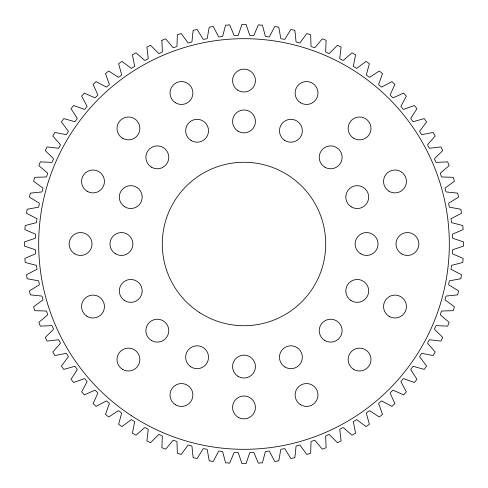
<?xml version="1.0" encoding="UTF-8"?>
<svg xmlns="http://www.w3.org/2000/svg" width="488" height="488" viewBox="0 0 488 488"><rect width="100%" height="100%" fill="white"/><g stroke="black" fill="none" stroke-linecap="round" stroke-linejoin="round"><path stroke-width="0.73" d="M161.87 40.327L162.358 51.173A0.799 0.799 0 0 1 161.943 52.228L159.234 53.412A0.799 0.799 0 0 1 158.179 52.997L150.56 45.262L146.876 47.037L148.175 57.816A0.799 0.799 0 0 1 147.84 58.895L145.229 60.274A0.799 0.799 0 0 1 144.149 59.945L135.969 52.795L132.431 54.845L134.529 65.496A0.799 0.799 0 0 1 134.273 66.6L131.778 68.174A0.799 0.799 0 0 1 130.668 67.923L121.982 61.409L118.602 63.708L121.5 74.176A0.799 0.799 0 0 1 121.323 75.298L118.95 77.049A0.799 0.799 0 0 1 117.828 76.884L108.678 71.034L105.481 73.584L109.153 83.808A0.799 0.799 0 0 1 109.062 84.936L106.823 86.864A0.799 0.799 0 0 1 105.695 86.779L96.136 81.63L93.135 84.412L97.557 94.33A0.799 0.799 0 0 1 97.551 95.465L95.465 97.551A0.799 0.799 0 0 1 94.33 97.557L84.412 93.135L81.63 96.136L86.779 105.695A0.799 0.799 0 0 1 86.864 106.823L84.936 109.062A0.799 0.799 0 0 1 83.808 109.153L73.584 105.481L71.034 108.678L76.884 117.828A0.799 0.799 0 0 1 77.049 118.95L75.298 121.323A0.799 0.799 0 0 1 74.176 121.5L63.708 118.602L61.409 121.982L67.923 130.668A0.799 0.799 0 0 1 68.174 131.778L66.6 134.273A0.799 0.799 0 0 1 65.496 134.529L54.845 132.431L52.795 135.969L59.945 144.149A0.799 0.799 0 0 1 60.274 145.229L58.895 147.84A0.799 0.799 0 0 1 57.816 148.175L47.037 146.876L45.262 150.56L52.997 158.179A0.799 0.799 0 0 1 53.412 159.234L52.228 161.943A0.799 0.799 0 0 1 51.173 162.358L40.327 161.87L38.833 165.676L47.123 172.691A0.799 0.799 0 0 1 47.61 173.716L46.635 176.504A0.799 0.799 0 0 1 45.616 176.998L34.758 177.315L33.556 181.225L42.34 187.606A0.799 0.799 0 0 1 42.907 188.588L42.139 191.442A0.799 0.799 0 0 1 41.163 192.01L30.36 193.138L29.451 197.128L38.692 202.831A0.799 0.799 0 0 1 39.327 203.77L38.778 206.674A0.799 0.799 0 0 1 37.844 207.315L27.157 209.248L26.547 213.293L36.191 218.288A0.799 0.799 0 0 1 36.893 219.179L36.563 222.113A0.799 0.799 0 0 1 35.679 222.821L25.169 225.547L24.864 229.628L34.849 233.892A0.799 0.799 0 0 1 35.618 234.728L35.508 237.674A0.799 0.799 0 0 1 34.678 238.449L24.4 241.956L24.4 246.043L34.678 249.551A0.799 0.799 0 0 1 35.508 250.326L35.618 253.272A0.799 0.799 0 0 1 34.849 254.108L24.864 258.372L25.169 262.452L35.679 265.179A0.799 0.799 0 0 1 36.563 265.887L36.893 268.821A0.799 0.799 0 0 1 36.191 269.712L26.547 274.707L27.157 278.752L37.844 280.685A0.799 0.799 0 0 1 38.778 281.326L39.327 284.229A0.799 0.799 0 0 1 38.692 285.169L29.451 290.872L30.36 294.862L41.163 295.99A0.799 0.799 0 0 1 42.139 296.558L42.907 299.412A0.799 0.799 0 0 1 42.34 300.394L33.556 306.775L34.758 310.685L45.616 311.002A0.799 0.799 0 0 1 46.635 311.496L47.61 314.284A0.799 0.799 0 0 1 47.123 315.309L38.833 322.324L40.327 326.13L51.173 325.642A0.799 0.799 0 0 1 52.228 326.057L53.412 328.766A0.799 0.799 0 0 1 52.997 329.821L45.262 337.44L47.037 341.124L57.816 339.825A0.799 0.799 0 0 1 58.895 340.16L60.274 342.771A0.799 0.799 0 0 1 59.945 343.851L52.795 352.031L54.845 355.569L65.496 353.471A0.799 0.799 0 0 1 66.6 353.727L68.174 356.222A0.799 0.799 0 0 1 67.923 357.332L61.409 366.018L63.708 369.398L74.176 366.5A0.799 0.799 0 0 1 75.298 366.677L77.049 369.05A0.799 0.799 0 0 1 76.884 370.172L71.034 379.322L73.584 382.519L83.808 378.847A0.799 0.799 0 0 1 84.936 378.938L86.864 381.177A0.799 0.799 0 0 1 86.779 382.305L81.63 391.864L84.412 394.865L94.33 390.443A0.799 0.799 0 0 1 95.465 390.449L97.551 392.535A0.799 0.799 0 0 1 97.557 393.67L93.135 403.588L96.136 406.37L105.695 401.221A0.799 0.799 0 0 1 106.823 401.136L109.062 403.064A0.799 0.799 0 0 1 109.153 404.192L105.481 414.416L108.678 416.965L117.828 411.116A0.799 0.799 0 0 1 118.95 410.951L121.323 412.702A0.799 0.799 0 0 1 121.5 413.824L118.602 424.292L121.982 426.591L130.668 420.076A0.799 0.799 0 0 1 131.778 419.826L134.273 421.4A0.799 0.799 0 0 1 134.529 422.504L132.431 433.155L135.969 435.204L144.149 428.055A0.799 0.799 0 0 1 145.229 427.726L147.84 429.105A0.799 0.799 0 0 1 148.175 430.184L146.876 440.963L150.56 442.738L158.179 435.003A0.799 0.799 0 0 1 159.234 434.588L161.943 435.772A0.799 0.799 0 0 1 162.358 436.827L161.87 447.673L165.676 449.167L172.691 440.877A0.799 0.799 0 0 1 173.716 440.389L176.504 441.365A0.799 0.799 0 0 1 176.998 442.384L177.315 453.242L181.225 454.444L187.606 445.66A0.799 0.799 0 0 1 188.588 445.093L191.442 445.861A0.799 0.799 0 0 1 192.01 446.837L193.138 457.64L197.128 458.549L202.831 449.308A0.799 0.799 0 0 1 203.77 448.673L206.674 449.222A0.799 0.799 0 0 1 207.315 450.156L209.248 460.843L213.293 461.453L218.288 451.809A0.799 0.799 0 0 1 219.179 451.107L222.113 451.437A0.799 0.799 0 0 1 222.821 452.321L225.547 462.831L229.628 463.136L233.892 453.151A0.799 0.799 0 0 1 234.728 452.382L237.674 452.492A0.799 0.799 0 0 1 238.449 453.321L241.956 463.6L246.043 463.6L249.551 453.321A0.799 0.799 0 0 1 250.326 452.492L253.272 452.382A0.799 0.799 0 0 1 254.108 453.151L258.372 463.136L262.452 462.831L265.179 452.321A0.799 0.799 0 0 1 265.887 451.437L268.821 451.107A0.799 0.799 0 0 1 269.712 451.809L274.707 461.453L278.752 460.843L280.685 450.156A0.799 0.799 0 0 1 281.326 449.222L284.229 448.673A0.799 0.799 0 0 1 285.169 449.308L290.872 458.549L294.862 457.64L295.99 446.837A0.799 0.799 0 0 1 296.558 445.861L299.412 445.093A0.799 0.799 0 0 1 300.394 445.66L306.775 454.444L310.685 453.242L311.002 442.384A0.799 0.799 0 0 1 311.496 441.365L314.284 440.389A0.799 0.799 0 0 1 315.309 440.877L322.324 449.167L326.13 447.673L325.642 436.827A0.799 0.799 0 0 1 326.057 435.772L328.766 434.588A0.799 0.799 0 0 1 329.821 435.003L337.44 442.738L341.124 440.963L339.825 430.184A0.799 0.799 0 0 1 340.16 429.105L342.771 427.726A0.799 0.799 0 0 1 343.851 428.055L352.031 435.204L355.569 433.155L353.471 422.504A0.799 0.799 0 0 1 353.727 421.4L356.222 419.826A0.799 0.799 0 0 1 357.332 420.076L366.018 426.591L369.398 424.292L366.5 413.824A0.799 0.799 0 0 1 366.677 412.702L369.05 410.951A0.799 0.799 0 0 1 370.172 411.116L379.322 416.965L382.519 414.416L378.847 404.192A0.799 0.799 0 0 1 378.938 403.064L381.177 401.136A0.799 0.799 0 0 1 382.305 401.221L391.864 406.37L394.865 403.588L390.443 393.67A0.799 0.799 0 0 1 390.449 392.535L392.535 390.449A0.799 0.799 0 0 1 393.67 390.443L403.588 394.865L406.37 391.864L401.221 382.305A0.799 0.799 0 0 1 401.136 381.177L403.064 378.938A0.799 0.799 0 0 1 404.192 378.847L414.416 382.519L416.965 379.322L411.116 370.172A0.799 0.799 0 0 1 410.951 369.05L412.702 366.677A0.799 0.799 0 0 1 413.824 366.5L424.292 369.398L426.591 366.018L420.076 357.332A0.799 0.799 0 0 1 419.826 356.222L421.4 353.727A0.799 0.799 0 0 1 422.504 353.471L433.155 355.569L435.204 352.031L428.055 343.851A0.799 0.799 0 0 1 427.726 342.771L429.105 340.16A0.799 0.799 0 0 1 430.184 339.825L440.963 341.124L442.738 337.44L435.003 329.821A0.799 0.799 0 0 1 434.588 328.766L435.772 326.057A0.799 0.799 0 0 1 436.827 325.642L447.673 326.13L449.167 322.324L440.877 315.309A0.799 0.799 0 0 1 440.389 314.284L441.365 311.496A0.799 0.799 0 0 1 442.384 311.002L453.242 310.685L454.444 306.775L445.66 300.394A0.799 0.799 0 0 1 445.093 299.412L445.861 296.558A0.799 0.799 0 0 1 446.837 295.99L457.64 294.862L458.549 290.872L449.308 285.169A0.799 0.799 0 0 1 448.673 284.229L449.222 281.326A0.799 0.799 0 0 1 450.156 280.685L460.843 278.752L461.453 274.707L451.809 269.712A0.799 0.799 0 0 1 451.107 268.821L451.437 265.887A0.799 0.799 0 0 1 452.321 265.179L462.831 262.452L463.136 258.372L453.151 254.108A0.799 0.799 0 0 1 452.382 253.272L452.492 250.326A0.799 0.799 0 0 1 453.321 249.551L463.6 246.043L463.6 241.956L453.321 238.449A0.799 0.799 0 0 1 452.492 237.674L452.382 234.728A0.799 0.799 0 0 1 453.151 233.892L463.136 229.628L462.831 225.547L452.321 222.821A0.799 0.799 0 0 1 451.437 222.113L451.107 219.179A0.799 0.799 0 0 1 451.809 218.288L461.453 213.293L460.843 209.248L450.156 207.315A0.799 0.799 0 0 1 449.222 206.674L448.673 203.77A0.799 0.799 0 0 1 449.308 202.831L458.549 197.128L457.64 193.138L446.837 192.01A0.799 0.799 0 0 1 445.861 191.442L445.093 188.588A0.799 0.799 0 0 1 445.66 187.606L454.444 181.225L453.242 177.315L442.384 176.998A0.799 0.799 0 0 1 441.365 176.504L440.389 173.716A0.799 0.799 0 0 1 440.877 172.691L449.167 165.676L447.673 161.87L436.827 162.358A0.799 0.799 0 0 1 435.772 161.943L434.588 159.234A0.799 0.799 0 0 1 435.003 158.179L442.738 150.56L440.963 146.876L430.184 148.175A0.799 0.799 0 0 1 429.105 147.84L427.726 145.229A0.799 0.799 0 0 1 428.055 144.149L435.204 135.969L433.155 132.431L422.504 134.529A0.799 0.799 0 0 1 421.4 134.273L419.826 131.778A0.799 0.799 0 0 1 420.076 130.668L426.591 121.982L424.292 118.602L413.824 121.5A0.799 0.799 0 0 1 412.702 121.323L410.951 118.95A0.799 0.799 0 0 1 411.116 117.828L416.965 108.678L414.416 105.481L404.192 109.153A0.799 0.799 0 0 1 403.064 109.062L401.136 106.823A0.799 0.799 0 0 1 401.221 105.695L406.37 96.136L403.588 93.135L393.67 97.557A0.799 0.799 0 0 1 392.535 97.551L390.449 95.465A0.799 0.799 0 0 1 390.443 94.33L394.865 84.412L391.864 81.63L382.305 86.779A0.799 0.799 0 0 1 381.177 86.864L378.938 84.936A0.799 0.799 0 0 1 378.847 83.808L382.519 73.584L379.322 71.034L370.172 76.884A0.799 0.799 0 0 1 369.05 77.049L366.677 75.298A0.799 0.799 0 0 1 366.5 74.176L369.398 63.708L366.018 61.409L357.332 67.923A0.799 0.799 0 0 1 356.222 68.174L353.727 66.6A0.799 0.799 0 0 1 353.471 65.496L355.569 54.845L352.031 52.795L343.851 59.945A0.799 0.799 0 0 1 342.771 60.274L340.16 58.895A0.799 0.799 0 0 1 339.825 57.816L341.124 47.037L337.44 45.262L329.821 52.997A0.799 0.799 0 0 1 328.766 53.412L326.057 52.228A0.799 0.799 0 0 1 325.642 51.173L326.13 40.327L322.324 38.833L315.309 47.123A0.799 0.799 0 0 1 314.284 47.61L311.496 46.635A0.799 0.799 0 0 1 311.002 45.616L310.685 34.758L306.775 33.556L300.394 42.34A0.799 0.799 0 0 1 299.412 42.907L296.558 42.139A0.799 0.799 0 0 1 295.99 41.163L294.862 30.36L290.872 29.451L285.169 38.692A0.799 0.799 0 0 1 284.229 39.327L281.326 38.778A0.799 0.799 0 0 1 280.685 37.844L278.752 27.157L274.707 26.547L269.712 36.191A0.799 0.799 0 0 1 268.821 36.893L265.887 36.563A0.799 0.799 0 0 1 265.179 35.679L262.452 25.169L258.372 24.864L254.108 34.849A0.799 0.799 0 0 1 253.272 35.618L250.326 35.508A0.799 0.799 0 0 1 249.551 34.678L246.043 24.4L241.956 24.4L238.449 34.678A0.799 0.799 0 0 1 237.674 35.508L234.728 35.618A0.799 0.799 0 0 1 233.892 34.849L229.628 24.864L225.547 25.169L222.821 35.679A0.799 0.799 0 0 1 222.113 36.563L219.179 36.893A0.799 0.799 0 0 1 218.288 36.191L213.293 26.547L209.248 27.157L207.315 37.844A0.799 0.799 0 0 1 206.674 38.778L203.77 39.327A0.799 0.799 0 0 1 202.831 38.692L197.128 29.451L193.138 30.36L192.01 41.163A0.799 0.799 0 0 1 191.442 42.139L188.588 42.907A0.799 0.799 0 0 1 187.606 42.34L181.225 33.556L177.315 34.758L176.998 45.616A0.799 0.799 0 0 1 176.504 46.635L173.716 47.61A0.799 0.799 0 0 1 172.691 47.123L165.676 38.833L161.87 40.327M350.951 300.462A11.438 11.438 0 0 0 368.666 291.574A11.438 11.438 0 0 0 352.11 280.679A11.438 11.438 0 0 0 350.951 300.462M389.113 316.358A11.438 11.438 0 0 0 406.431 306.72A11.438 11.438 0 0 0 389.424 296.545A11.438 11.438 0 0 0 389.113 316.358M324.837 340.514A11.438 11.438 0 0 0 342.112 330.803A11.438 11.438 0 0 0 325.063 320.701A11.438 11.438 0 0 0 324.837 340.514M353.532 369.288A11.438 11.438 0 0 0 370.996 359.924A11.438 11.438 0 0 0 354.154 349.481A11.438 11.438 0 0 0 353.532 369.288M284.919 366.994A11.438 11.438 0 0 0 302.34 357.551A11.438 11.438 0 0 0 285.456 347.181A11.438 11.438 0 0 0 284.919 366.994M300.364 404.619A11.438 11.438 0 0 0 317.969 395.53A11.438 11.438 0 0 0 301.297 384.825A11.438 11.438 0 0 0 300.364 404.619M237.863 376.224A11.438 11.438 0 0 0 255.431 367.061A11.438 11.438 0 0 0 238.711 356.429A11.438 11.438 0 0 0 237.863 376.224M238.278 417.338A11.438 11.438 0 0 0 255.438 407.431A11.438 11.438 0 0 0 238.278 397.525A11.438 11.438 0 0 0 238.278 417.338M190.802 366.799A11.438 11.438 0 0 0 208.516 357.911A11.438 11.438 0 0 0 191.961 347.017A11.438 11.438 0 0 0 190.802 366.799M175.582 404.808A11.438 11.438 0 0 0 192.894 395.17A11.438 11.438 0 0 0 175.894 384.995A11.438 11.438 0 0 0 175.582 404.808M151.493 340.514A11.438 11.438 0 0 0 168.769 330.803A11.438 11.438 0 0 0 151.719 320.701A11.438 11.438 0 0 0 151.493 340.514M122.409 369.288A11.438 11.438 0 0 0 139.873 359.924A11.438 11.438 0 0 0 123.031 349.481A11.438 11.438 0 0 0 122.409 369.288M124.769 300.657A11.438 11.438 0 0 0 142.191 291.214A11.438 11.438 0 0 0 125.306 280.85A11.438 11.438 0 0 0 124.769 300.657M86.827 316.169A11.438 11.438 0 0 0 104.438 307.08A11.438 11.438 0 0 0 87.761 296.375A11.438 11.438 0 0 0 86.827 316.169M115.29 253.656A11.438 11.438 0 0 0 132.858 244.488A11.438 11.438 0 0 0 116.138 233.856A11.438 11.438 0 0 0 115.29 253.656M74.847 253.906A11.438 11.438 0 0 0 92.012 244A11.438 11.438 0 0 0 74.847 234.094A11.438 11.438 0 0 0 74.847 253.906M124.471 206.65A11.438 11.438 0 0 0 142.179 197.762A11.438 11.438 0 0 0 125.629 186.867A11.438 11.438 0 0 0 124.471 206.65M87.132 191.272A11.438 11.438 0 0 0 104.45 181.64A11.438 11.438 0 0 0 87.444 171.465A11.438 11.438 0 0 0 87.132 191.272M151.493 167.171A11.438 11.438 0 0 0 168.769 157.459A11.438 11.438 0 0 0 151.719 147.358A11.438 11.438 0 0 0 151.493 167.171M122.409 138.159A11.438 11.438 0 0 0 139.873 128.795A11.438 11.438 0 0 0 123.031 118.352A11.438 11.438 0 0 0 122.409 138.159M191.107 140.507A11.438 11.438 0 0 0 208.529 131.065A11.438 11.438 0 0 0 191.644 120.701A11.438 11.438 0 0 0 191.107 140.507M175.277 102.639A11.438 11.438 0 0 0 192.888 93.55A11.438 11.438 0 0 0 176.211 82.844A11.438 11.438 0 0 0 175.277 102.639M237.863 131.083A11.438 11.438 0 0 0 255.431 121.915A11.438 11.438 0 0 0 238.711 111.282A11.438 11.438 0 0 0 237.863 131.083M237.668 90.097A11.438 11.438 0 0 0 255.419 81.289A11.438 11.438 0 0 0 238.913 70.321A11.438 11.438 0 0 0 237.668 90.097M284.62 140.312A11.438 11.438 0 0 0 302.328 131.424A11.438 11.438 0 0 0 285.773 120.53A11.438 11.438 0 0 0 284.62 140.312M300.669 102.828A11.438 11.438 0 0 0 317.981 93.19A11.438 11.438 0 0 0 300.98 83.015A11.438 11.438 0 0 0 300.669 102.828M324.837 167.171A11.438 11.438 0 0 0 342.112 157.459A11.438 11.438 0 0 0 325.063 147.358A11.438 11.438 0 0 0 324.837 167.171M353.532 138.159A11.438 11.438 0 0 0 370.996 128.795A11.438 11.438 0 0 0 354.154 118.352A11.438 11.438 0 0 0 353.532 138.159M351.256 206.845A11.438 11.438 0 0 0 368.678 197.402A11.438 11.438 0 0 0 351.793 187.032A11.438 11.438 0 0 0 351.256 206.845M388.808 191.082A11.438 11.438 0 0 0 406.419 182A11.438 11.438 0 0 0 389.741 171.294A11.438 11.438 0 0 0 388.808 191.082M401.709 253.906A11.438 11.438 0 0 0 418.869 244A11.438 11.438 0 0 0 401.709 234.094A11.438 11.438 0 0 0 401.709 253.906M360.437 253.656A11.438 11.438 0 0 0 378.005 244.488A11.438 11.438 0 0 0 361.285 233.856A11.438 11.438 0 0 0 360.437 253.656M199.372 312.448A81.716 81.716 0 0 0 325.594 248.422A81.716 81.716 0 0 0 207.034 171.123A81.716 81.716 0 0 0 199.372 312.448M131.662 415.855A205.314 205.314 0 0 0 449.003 255.358A205.314 205.314 0 0 0 151.335 60.787A205.314 205.314 0 0 0 131.662 415.855"/></g></svg>
